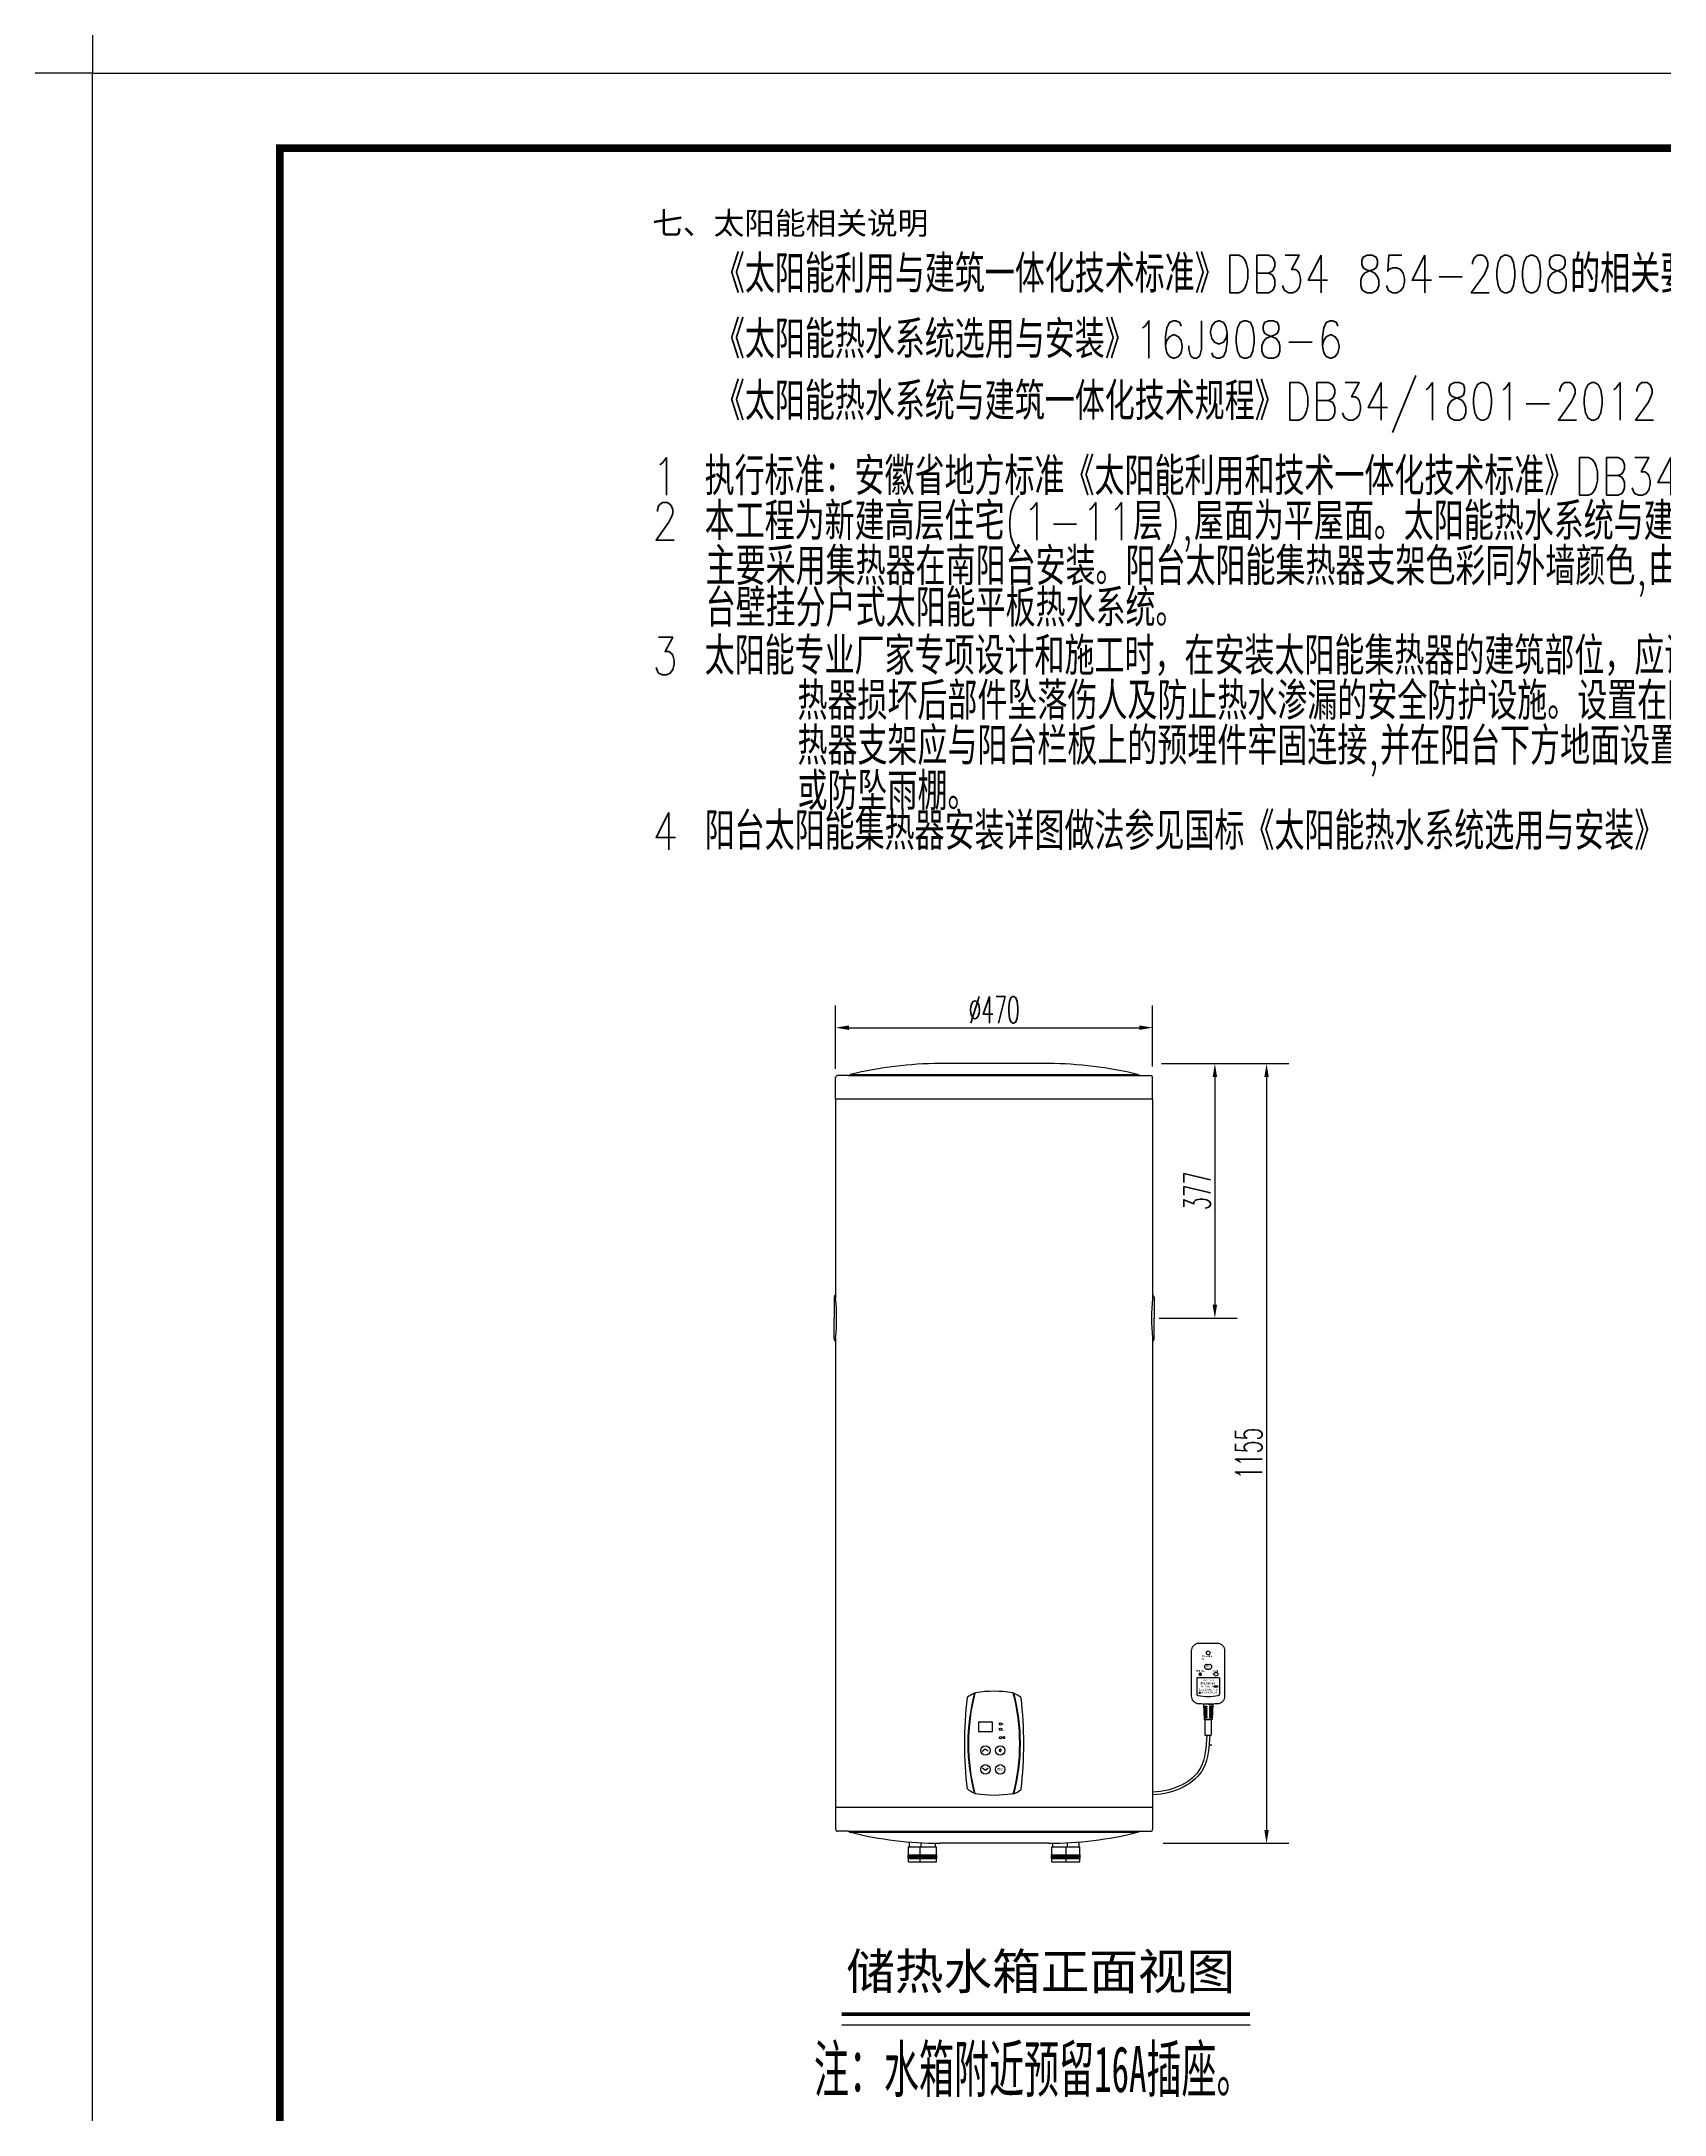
# Model space of a CAD drawing. Extents: x 27938 to 1507990, y 110129 to 923079.
# Drawn here: x 605771 to 627420, y 442439 to 470080 of the extents above; entities that cross this region are included whole.
import ezdxf

# ---------------------------------------------------------------- set-up
doc = ezdxf.new("R2010")
doc.units = 0
doc.header["$LTSCALE"] = 1000
doc.header["$MEASUREMENT"] = 0
for name, color, linetype in [('0s_水标注', 7, 'Continuous'), ('100L夹套一键通外壳-GMO', 7, 'Continuous'), ('7', 7, 'Continuous'), ('图框', 140, 'Continuous'), ('实线层', 7, 'Continuous'), ('底图', 7, 'Continuous')]:
    doc.layers.add(name, color=color, linetype=linetype)
doc.layers.add('yichutu', color=7, linetype='Continuous', true_color=0xffffff, plot=False)
doc.layers.add('文字层', color=7, linetype='Continuous', lineweight=9)
doc.styles.add('CC', font='', dxfattribs={"height": 400})
doc.styles.add('DIM_FONT', font='SIMPLEX.shx', dxfattribs={"width": 0.56})
doc.styles.add('HZ', font='txt', dxfattribs={"bigfont": 'hztxt'})
doc.styles.get("Standard").update_dxf_attribs({"font": 'gbenor.shx', "bigfont": 'gbcbig.shx'})
doc.styles.add('字高3.5', font='', dxfattribs={"height": 3})
doc.styles.get('CC').set_extended_font_data('SimSun')
doc.styles.get('字高3.5').set_extended_font_data('SimSun')
doc.dimstyles.new('副本 jifenbiaozhu13', dxfattribs={"dimtxt": 39.6, "dimasz": 19.8, "dimexe": 33, "dimexo": 3, "dimgap": 6.6, "dimtad": 1, "dimdec": 0, "dimzin": 0, "dimdsep": 46, "dimtxsty": 'DIM_FONT', "dimcen": 0, "dimadec": 0, "dimazin": 0, "dimtfac": 1, "dimtdec": 0, "dimtofl": 0, "dimtmove": 0, "dimatfit": 3, "dimfxl": 1, "dimtolj": 1, "dimtzin": 0, "dimarcsym": 2})

# ---------------------------------------------------------------- blocks, each defined once
blk = doc.blocks.new('*D108')
at = {"layer": '100L夹套一键通外壳-GMO', "color": 0, "linetype": 'Continuous', "lineweight": -2, "transparency": 16777216}
for p, q in [((1.9, 1416.6), (1.9, 1510.4)), ((471.9, 1419.8), (471.9, 1510.4)), ((21.7, 1477.4), (452.1, 1477.4))]:
    blk.add_line(p, q, dxfattribs=at)
at = {"layer": '100L夹套一键通外壳-GMO', "color": 0, "linetype": 'Continuous', "transparency": 16777216}
for points in [[(21.7, 1480.7), (21.7, 1474.1), (1.9, 1477.4)], [(452.1, 1480.7), (452.1, 1474.1), (471.9, 1477.4)]]:
    blk.add_solid(points, dxfattribs=at)
at = {"layer": 'Defpoints', "color": 0, "linetype": 'Continuous', "transparency": 16777216}
for p in [(471.9, 1477.4), (1.9, 1413.6), (471.9, 1416.8)]:
    blk.add_point(p, dxfattribs=at)
at = {"layer": '100L夹套一键通外壳-GMO', "color": 0, "linetype": 'Continuous', "lineweight": 0, "transparency": 16777216, "insert": (236.9, 1503.8), "char_height": 39.6, "attachment_point": 5, "style": 'DIM_FONT'}
blk.add_mtext('\\A1;%%C470', dxfattribs=at)
blk = doc.blocks.new('*D109')
at = {"layer": '100L夹套一键通外壳-GMO', "color": 0, "linetype": 'Continuous', "lineweight": -2, "transparency": 16777216}
for p, q in [((485, 1424.2), (673.7, 1424.2)), ((640.7, 1404.4), (640.7, 289)), ((487.5, 269.2), (673.7, 269.2))]:
    blk.add_line(p, q, dxfattribs=at)
at = {"layer": '100L夹套一键通外壳-GMO', "color": 0, "linetype": 'Continuous', "transparency": 16777216}
for points in [[(637.4, 1404.4), (644, 1404.4), (640.7, 1424.2)], [(637.4, 289), (644, 289), (640.7, 269.2)]]:
    blk.add_solid(points, dxfattribs=at)
at = {"layer": 'Defpoints', "color": 0, "linetype": 'Continuous', "transparency": 16777216}
for p in [(482, 1424.2), (484.5, 269.2), (640.7, 269.2)]:
    blk.add_point(p, dxfattribs=at)
at = {"layer": '100L夹套一键通外壳-GMO', "color": 0, "linetype": 'Continuous', "lineweight": 0, "transparency": 16777216, "insert": (614.3, 846.7), "char_height": 39.6, "attachment_point": 5, "rotation": 90, "style": 'DIM_FONT'}
blk.add_mtext('\\A1;1155', dxfattribs=at)
blk = doc.blocks.new('*D110')
at = {"layer": '100L夹套一键通外壳-GMO', "color": 0, "linetype": 'Continuous', "lineweight": -2, "transparency": 16777216}
for p, q in [((485, 1424.2), (597.1, 1424.2)), ((564.1, 1404.4), (564.1, 1066.9)), ((481.3, 1047.1), (597.1, 1047.1))]:
    blk.add_line(p, q, dxfattribs=at)
at = {"layer": '100L夹套一键通外壳-GMO', "color": 0, "linetype": 'Continuous', "transparency": 16777216}
for points in [[(560.8, 1404.4), (567.4, 1404.4), (564.1, 1424.2)], [(560.8, 1066.9), (567.4, 1066.9), (564.1, 1047.1)]]:
    blk.add_solid(points, dxfattribs=at)
at = {"layer": 'Defpoints', "color": 0, "linetype": 'Continuous', "transparency": 16777216}
for p in [(482, 1424.2), (478.3, 1047.1), (564.1, 1047.1)]:
    blk.add_point(p, dxfattribs=at)
at = {"layer": '100L夹套一键通外壳-GMO', "color": 0, "linetype": 'Continuous', "lineweight": 0, "transparency": 16777216, "insert": (537.7, 1235.7), "char_height": 39.6, "attachment_point": 5, "rotation": 90, "style": 'DIM_FONT'}
blk.add_mtext('\\A1;377', dxfattribs=at)
blk = doc.blocks.new('A$C43462AA9')
at = {"layer": '实线层', "lineweight": -2, "insert": (9.8, 49.8), "char_height": 60, "width": 1401.951, "attachment_point": 1, "style": 'DIM_FONT'}
blk.add_mtext('{\\fSimSun|b0|i0|c134|p2;\\H0.56627x;注：水箱附近预留16A插座。\\P\\H1.766x;    \\fFangSong_GB2312|b0|i0|c134|p49;\\C7;   }', dxfattribs=at)
blk = doc.blocks.new('TK')
at = {"layer": '图框'}
blk.add_lwpolyline([(465375, 548714), (549475, 548714), (549475, 489314), (465375, 489314)], close=True, dxfattribs=at)
blk.add_lwpolyline([(465375, 548714), (549475, 548714), (549475, 489314), (465375, 489314)], close=True, dxfattribs=at)
at = {"layer": '图框', "const_width": 100}
blk.add_lwpolyline([(548475, 490314), (548475, 547714), (467875, 547714), (467875, 490314)], close=True, dxfattribs=at)
blk = doc.blocks.new('yct-841-594-84100-59399.9999999999-100-1000.0')
at = {"layer": 'yichutu', "color": 7, "true_color": 0xffffff}
blk.add_lwpolyline([(0, 0), (0, 59400), (84100, 59400), (84100, 0)], close=True, dxfattribs=at)
blk = doc.blocks.new('A$C0A5F186D')
at = {"layer": '100L夹套一键通外壳-GMO', "linetype": 'Continuous'}
h = blk.add_hatch(color=256, dxfattribs=at)
h.dxf.hatch_style = 1
h.paths.add_polyline_path([(542.5, 522.3, 1), (542.5, 516.8, 1)])
for p, q in [((317.4, 1424.2), (156.5, 1424.2)), ((317.4, 1424.2), (156.5, 1424.2)), ((1.9, 1371.5), (1.9, 1403.5)), ((1.9, 1371.5), (1.9, 1403.5)), ((20.9, 1406.5), (4.9, 1406.5)), ((20.9, 1406.5), (4.9, 1406.5)), ((20.9, 1406.5), (23.6, 1407.8)), ((20.9, 1406.5), (23.6, 1407.8)), ((20.9, 1406.5), (452.9, 1406.5)), ((23.6, 1407.8), (24.3, 1408.1)), ((23.6, 1407.8), (24.3, 1408.1)), ((24.3, 1408.1), (449.6, 1408.1)), ((450.2, 1407.8), (449.6, 1408.1)), ((450.2, 1407.8), (449.6, 1408.1)), ((452.9, 1406.5), (450.2, 1407.8)), ((452.9, 1406.5), (450.2, 1407.8)), ((452.9, 1406.5), (468.9, 1406.5)), ((452.9, 1406.5), (468.9, 1406.5)), ((471.9, 1371.5), (471.9, 1403.5)), ((471.9, 1371.5), (471.9, 1403.5)), ((1.9, 1371.5), (1.9, 1076.1)), ((471.9, 1371.5), (1.9, 1371.5)), ((471.9, 1371.5), (1.9, 1371.5)), ((471.9, 1371.5), (471.9, 1076.1)), ((471.9, 1371.5), (471.9, 1076.1)), ((0, 1078.3), (0, 1047.1)), ((473.9, 1078.3), (473.9, 1047.1)), ((0, 1016), (0, 1047.1)), ((473.9, 1016), (473.9, 1047.1)), ((1.9, 1018.2), (1.9, 321.9)), ((471.9, 1018.2), (471.9, 321.9)), ((471.9, 1018.2), (471.9, 321.9)), ((529.1, 554), (529.1, 487.3)), ((554.1, 565.1), (540.2, 565.1)), ((568, 565.1), (554.1, 565.1)), ((579.1, 487.3), (579.1, 554)), ((551.9, 534), (556.3, 534)), ((551.9, 527.3), (556.3, 527.3)), ((208.1, 491.5), (208.5, 491.7)), ((265.3, 491.7), (265.8, 491.5)), ((570.8, 514.1), (537.5, 514.1)), ((537.5, 514.1), (537.5, 489.9)), ((541.6, 493.7), (540.3, 491.4)), ((540.3, 491.4), (542.9, 491.4)), ((542.9, 491.4), (541.6, 493.7)), ((563.6, 502.4), (568.1, 502.4)), ((563.6, 500.4), (563.6, 502.4)), ((568.1, 500.4), (563.6, 500.4)), ((568.1, 502.4), (568.1, 500.4)), ((570.8, 514.1), (570.8, 489.9)), ((545.8, 475.1), (545.8, 475.8)), ((562.5, 475.1), (545.8, 475.1)), ((547.2, 475.1), (548.3, 452.3)), ((547.3, 472.3), (552.2, 472.3)), ((552.2, 470.8), (547.4, 470.8)), ((552.2, 469.2), (547.5, 469.2)), ((552.2, 467.7), (547.5, 467.7)), ((552.2, 466.1), (547.6, 466.1)), ((552.2, 464.5), (547.7, 464.5)), ((552.2, 463), (547.8, 463)), ((552.2, 461.4), (547.8, 461.4)), ((552.2, 472.3), (552.2, 470.8)), ((552.2, 469.2), (552.2, 467.7)), ((552.2, 466.1), (552.2, 464.5)), ((552.2, 463), (552.2, 461.4)), ((554.1, 475.1), (561.1, 475.1)), ((554.1, 475.1), (556.1, 475.1)), ((560.9, 472.3), (556.1, 472.3)), ((556.1, 472.3), (556.1, 470.8)), ((556.1, 470.8), (560.9, 470.8)), ((556.1, 469.2), (560.8, 469.2)), ((556.1, 469.2), (556.1, 467.7)), ((556.1, 467.7), (560.7, 467.7)), ((556.1, 466.1), (560.6, 466.1)), ((556.1, 466.1), (556.1, 464.5)), ((556.1, 464.5), (560.6, 464.5)), ((556.1, 463), (560.5, 463)), ((556.1, 463), (556.1, 461.4)), ((556.1, 461.4), (560.4, 461.4)), ((561.1, 475.1), (560, 452.3)), ((562.5, 475.8), (562.5, 475.1)), ((214.1, 434.7), (214.1, 448.7)), ((214.6, 449.2), (233.6, 449.2)), ((233.6, 434.2), (214.6, 434.2)), ((234.1, 448.7), (234.1, 434.7)), ((552.2, 459.9), (547.9, 459.9)), ((552.2, 458.3), (548, 458.3)), ((552.2, 456.8), (548.1, 456.8)), ((552.2, 455.1), (548.2, 455.1)), ((556.1, 452.3), (548.3, 452.3)), ((549.4, 452.3), (549.4, 429.2)), ((550, 452.3), (558.3, 452.3)), ((552.2, 459.9), (552.2, 458.3)), ((552.2, 456.8), (552.2, 455.1)), ((554.1, 452.3), (560, 452.3)), ((556.1, 459.9), (560.3, 459.9)), ((556.1, 459.9), (556.1, 458.3)), ((556.1, 458.3), (560.3, 458.3)), ((556.1, 456.8), (556.1, 455.1)), ((556.1, 456.8), (560.2, 456.8)), ((556.1, 455.1), (560.1, 455.1)), ((558.8, 452.3), (558.8, 429.2)), ((246, 409.6), (246, 407)), ((250.2, 425.6), (249.3, 425.6)), ((252.2, 426.6), (251.2, 426.6)), ((252.2, 424.6), (251.2, 424.6)), ((252.2, 426.6), (252.2, 424.6)), ((252.2, 426.3), (253, 426.3)), ((252.2, 425.6), (253.4, 425.6)), ((252.2, 425), (253, 425)), ((549.4, 429.2), (558.8, 429.2)), ((558.8, 413.5), (558.8, 415.8)), ((208.5, 343.2), (208.1, 343.4)), ((265.8, 343.4), (265.3, 343.2)), ((1.9, 321.9), (1.9, 289.9)), ((471.9, 321.9), (1.9, 321.9)), ((1.9, 321.9), (1.9, 289.9)), ((471.9, 321.9), (1.9, 321.9)), ((471.9, 321.9), (471.9, 289.9)), ((471.9, 321.9), (471.9, 289.9)), ((20.9, 286.9), (4.9, 286.9)), ((20.9, 286.9), (4.9, 286.9)), ((20.9, 286.9), (23.6, 285.6)), ((20.9, 286.9), (23.6, 285.6)), ((20.9, 286.9), (452.9, 286.9)), ((23.6, 285.6), (24.3, 285.3)), ((23.6, 285.6), (24.3, 285.3)), ((449.6, 285.3), (24.3, 285.3)), ((450.2, 285.6), (449.6, 285.3)), ((450.2, 285.6), (449.6, 285.3)), ((452.9, 286.9), (450.2, 285.6)), ((452.9, 286.9), (450.2, 285.6)), ((452.9, 286.9), (468.9, 286.9)), ((452.9, 286.9), (468.9, 286.9)), ((109.4, 246.8), (109.4, 251.8)), ((109.4, 251.8), (134.4, 251.8)), ((109.4, 246.8), (134.4, 246.8)), ((109.9, 251.8), (109.9, 263.8)), ((109.9, 263.8), (133.9, 263.8)), ((109.9, 241.8), (109.9, 246.8)), ((110.4, 246.8), (110.4, 251.8)), ((111.4, 263.8), (111.4, 271)), ((111.4, 246.8), (111.4, 251.8)), ((112.4, 246.8), (112.4, 251.8)), ((113.4, 246.8), (113.4, 251.8)), ((114.4, 246.8), (114.4, 251.8)), ((115.4, 246.8), (115.4, 251.8)), ((116.4, 246.8), (116.4, 251.8)), ((117.4, 246.8), (117.4, 251.8)), ((118.4, 246.8), (118.4, 251.8)), ((119.4, 246.8), (119.4, 251.8)), ((120.4, 246.8), (120.4, 251.8)), ((121.4, 246.8), (121.4, 251.8)), ((122.4, 246.8), (122.4, 251.8)), ((123.4, 246.8), (123.4, 251.8)), ((124.4, 246.8), (124.4, 251.8)), ((125.4, 246.8), (125.4, 251.8)), ((126.4, 246.8), (126.4, 251.8)), ((126.8, 251.8), (151.8, 251.8)), ((126.8, 246.8), (151.8, 246.8)), ((127.3, 251.8), (127.3, 263.8)), ((127.3, 263.8), (151.3, 263.8)), ((127.3, 241.8), (127.3, 246.8)), ((127.4, 246.8), (127.4, 251.8)), ((128.4, 246.8), (128.4, 251.8)), ((128.8, 263.8), (128.8, 269.9)), ((129.4, 246.8), (129.4, 251.8)), ((130.4, 246.8), (130.4, 251.8)), ((131.4, 246.8), (131.4, 251.8)), ((132.4, 246.8), (132.4, 251.8)), ((133.4, 246.8), (133.4, 251.8)), ((134.4, 246.8), (134.4, 251.8)), ((135.8, 246.8), (135.8, 251.8)), ((136.8, 246.8), (136.8, 251.8)), ((137.8, 246.8), (137.8, 251.8)), ((138.8, 246.8), (138.8, 251.8)), ((139.8, 246.8), (139.8, 251.8)), ((140.8, 246.8), (140.8, 251.8)), ((141.8, 246.8), (141.8, 251.8)), ((142.8, 246.8), (142.8, 251.8)), ((143.8, 246.8), (143.8, 251.8)), ((144.8, 246.8), (144.8, 251.8)), ((145.8, 246.8), (145.8, 251.8)), ((146.8, 246.8), (146.8, 251.8)), ((147.8, 246.8), (147.8, 251.8)), ((148.8, 246.8), (148.8, 251.8)), ((149.8, 269.2), (149.8, 263.8)), ((149.8, 246.8), (149.8, 251.8)), ((150.8, 246.8), (150.8, 251.8)), ((151.3, 251.8), (151.3, 263.8)), ((151.3, 241.8), (151.3, 246.8)), ((151.8, 246.8), (151.8, 251.8)), ((317.4, 269.2), (156.5, 269.2)), ((317.4, 269.2), (156.5, 269.2)), ((322, 246.8), (322, 251.8)), ((322, 251.8), (347, 251.8)), ((322, 246.8), (347, 246.8)), ((322.5, 251.8), (322.5, 263.8)), ((322.5, 263.8), (346.5, 263.8)), ((322.5, 241.8), (322.5, 246.8)), ((323, 246.8), (323, 251.8)), ((324, 263.8), (324, 269.2)), ((324, 246.8), (324, 251.8)), ((325, 246.8), (325, 251.8)), ((326, 246.8), (326, 251.8)), ((327, 246.8), (327, 251.8)), ((328, 246.8), (328, 251.8)), ((329, 246.8), (329, 251.8)), ((330, 246.8), (330, 251.8)), ((331, 246.8), (331, 251.8)), ((332, 246.8), (332, 251.8)), ((333, 246.8), (333, 251.8)), ((334, 246.8), (334, 251.8)), ((335, 246.8), (335, 251.8)), ((336, 246.8), (336, 251.8)), ((337, 246.8), (337, 251.8)), ((338, 246.8), (338, 251.8)), ((339, 246.8), (339, 251.8)), ((339.4, 251.8), (364.4, 251.8)), ((339.4, 246.8), (364.4, 246.8)), ((339.9, 263.8), (363.9, 263.8)), ((340, 246.8), (340, 251.8)), ((341, 246.8), (341, 251.8)), ((342, 246.8), (342, 251.8)), ((343, 246.8), (343, 251.8)), ((343.5, 241.8), (343.5, 263.8)), ((344, 246.8), (344, 251.8)), ((345, 269.9), (345, 263.8)), ((345, 246.8), (345, 251.8)), ((346, 246.8), (346, 251.8)), ((347, 246.8), (347, 251.8)), ((348.4, 246.8), (348.4, 251.8)), ((349.4, 246.8), (349.4, 251.8)), ((350.4, 246.8), (350.4, 251.8)), ((351.4, 246.8), (351.4, 251.8)), ((352.4, 246.8), (352.4, 251.8)), ((353.4, 246.8), (353.4, 251.8)), ((354.4, 246.8), (354.4, 251.8)), ((355.4, 246.8), (355.4, 251.8)), ((356.4, 246.8), (356.4, 251.8)), ((357.4, 246.8), (357.4, 251.8)), ((358.4, 246.8), (358.4, 251.8)), ((359.4, 246.8), (359.4, 251.8)), ((360.4, 246.8), (360.4, 251.8)), ((361.4, 246.8), (361.4, 251.8)), ((362.4, 271), (362.4, 263.8)), ((363.4, 246.8), (363.4, 251.8)), ((363.9, 251.8), (363.9, 263.8)), ((363.9, 241.8), (363.9, 246.8)), ((364.4, 246.8), (364.4, 251.8)), ((109.9, 241.8), (133.9, 241.8)), ((127.3, 241.8), (151.3, 241.8)), ((322.5, 241.8), (346.5, 241.8)), ((339.9, 241.8), (363.9, 241.8))]:
    blk.add_line(p, q, dxfattribs=at)
for centre, radius in [((554.1, 551.2), 2.78), ((565.8, 519.5), 2.78), ((246.4, 445.7), 1.75), ((246.4, 437.8), 1.75), ((224, 406.6), 7), ((246, 406.6), 7), ((246.4, 425.6), 1.75), ((224, 378.6), 7), ((246, 378.6), 7)]:
    blk.add_circle(centre, radius, dxfattribs=at)
for centre, radius, start, end in [((156.5, 874.2), 550, 90, 103.9132), ((156.5, 874.2), 550, 90, 103.9132), ((317.4, 874.2), 550, 76.0868, 90), ((317.4, 874.2), 550, 76.0868, 90), ((4.9, 1403.5), 3, 90, 178.125), ((4.9, 1403.5), 3, 90, 178.125), ((468.9, 1403.5), 3, 1.875, 90), ((468.9, 1403.5), 3, 1.875, 90), ((4, 1078.3), 4, 121.0916, 180), ((-265.4, 1047.1), 268.9, 353.8138, 6.1862), ((739.2, 1047.1), 268.9, 173.8138, 186.1862), ((469.9, 1078.3), 4, 0, 58.9084), ((4, 1016), 4, 180, 238.9084), ((469.9, 1016), 4, 301.0916, 0), ((540.2, 554), 11.1, 90, 180), ((568, 554), 11.1, 0, 90), ((551.9, 530.7), 3.33, 90, 180), ((551.9, 530.7), 3.33, 180, 270), ((556.3, 530.7), 3.33, 0, 90), ((556.3, 530.7), 3.33, 270, 0), ((219.9, 459.6), 34, 110.3472, 132.0384), ((495.4, 416.8), 296.5, 165.3764, 194.6236), ((495.4, 416.8), 296.5, 165.3764, 194.6236), ((208.6, 490.3), 1.28, 113.3921, 162.9507), ((219.9, 459.6), 34, 107.3368, 109.5815), ((236.9, 327.5), 166.8, 80.6377, 99.3623), ((253.9, 459.6), 34, 70.4185, 72.6633), ((-21.6, 416.8), 296.5, 345.3764, 14.6236), ((-21.6, 416.8), 296.5, 345.3764, 14.6236), ((253.9, 459.6), 34, 47.9616, 69.6516), ((265.2, 490.3), 1.28, 17.1591, 66.4933), ((758.9, 416.8), 566, 173.1239, 186.8761), ((197.5, 484.5), 0.5, 132.0384, 173.1239), ((491.5, 416.8), 293.5, 165.4181, 194.5814), ((-17.6, 416.8), 293.5, 345.4181, 14.5814), ((276.4, 484.5), 0.5, 6.8761, 47.9616), ((-285.1, 416.8), 566, 353.1239, 6.8761), ((540.2, 487.3), 11.1, 180, 270), ((539.1, 489.9), 1.67, 180, 270), ((554.1, 555), 68.4, 257.3213, 282.6787), ((554.1, 633.1), 157.5, 264.9406, 275.0594), ((568, 487.3), 11.1, 270, 0), ((569.1, 489.9), 1.67, 270, 0), ((214.6, 448.7), 0.5, 90, 180), ((214.6, 434.7), 0.5, 180, 270), ((233.6, 448.7), 0.5, 0, 90), ((233.6, 434.7), 0.5, 270, 0), ((246, 406.7), 1.57, 116.6084, 270), ((246, 406.7), 1.57, 270, 63.3916), ((251.2, 425.6), 1, 90, 270), ((197.5, 350.4), 0.5, 186.8761, 227.9616), ((219.9, 375.3), 34, 227.9616, 249.6515), ((208.6, 344.6), 1.28, 197.1591, 246.4933), ((219.9, 375.3), 34, 250.4185, 252.6632), ((236.9, 507.4), 166.8, 260.6377, 279.3623), ((253.9, 375.3), 34, 287.3367, 289.5815), ((253.9, 374), 34, 290.3472, 312.0384), ((265.2, 344.6), 1.28, 293.3921, 342.9507), ((276.4, 349.1), 0.5, 312.0384, 353.1239), ((4.9, 289.9), 3, 181.875, 270), ((4.9, 289.9), 3, 181.875, 270), ((156.5, 819.2), 550, 256.0868, 270), ((156.5, 819.2), 550, 256.0868, 270), ((317.4, 819.2), 550, 270, 283.9132), ((317.4, 819.2), 550, 270, 283.9132), ((468.9, 289.9), 3, 270, 358.125), ((468.9, 289.9), 3, 270, 358.125)]:
    blk.add_arc(centre, radius, start, end, dxfattribs=at)
blk.add_spline([(563.7, 501), (564.9, 502), (565.9, 501.1), (566.8, 500.6), (567.9, 501.4)], degree=3, dxfattribs=at)
for points, knots in [([(552.1, 429.3), (551.2, 412), (548.9, 367.6), (503.1, 346.1), (471.9, 344.7)], [0, 0, 0, 0, 6.168482, 15.837264, 15.837264, 15.837264, 15.837264]), ([(556.5, 429.3), (555.5, 412), (553.1, 366.3), (504.8, 341.9), (471.9, 340.9)], [0, 0, 0, 0, 6.168482, 16.28397, 16.28397, 16.28397, 16.28397])]:
    blk.add_open_spline(points, degree=3, knots=knots, dxfattribs=at)
at = {"layer": '实线层', "lineweight": -2, "ltscale": 3}
for p, q in [((219.4, 405.5), (223.7, 408.9)), ((223.7, 408.9), (228.1, 406.1)), ((224, 377), (219.6, 380.2)), ((228.1, 380.2), (224, 377))]:
    blk.add_line(p, q, dxfattribs=at)
at = {"layer": '文字层', "color": 7, "linetype": 'ByBlock', "lineweight": -2, "const_width": 5.28}
blk.add_lwpolyline([(11, 15.8), (616.3, 15.8)], dxfattribs=at)
at = {"layer": '文字层', "color": 7, "linetype": 'ByBlock', "lineweight": -2}
blk.add_lwpolyline([(11, 0), (616.3, 0)], dxfattribs=at)
at = {"layer": '100L夹套一键通外壳-GMO', "linetype": 'Continuous', "style": '字高3.5'}
for s, height, p in [('漏电试验', 2.22, (536.2, 523.2)), ('接地异常报', 2.22, (544.7, 545.2)), ('警', 2.22, (544.7, 541.1)), ('复位', 2.22, (550.7, 529.7)), ('电源指', 2.22, (559.7, 523.1)), ('  16A 220V AC', 2.7, (536.2, 499.9)), ('  I', 2.7, (536.2, 495.4)), ('！', 1.73, (540.9, 491.6)), ('   漏电保护插头', 2.7, (536.2, 504.4)), ('△', 2.02, (542, 495.4)), ('使用前应进行漏电试验', 1.76, (543.4, 491.6)), ('n', 2.7, (544.9, 495.4)), ('     LBC-16-I', 2.7, (536.2, 509.4)), (':10mAt', 2.7, (546.8, 495.4)), ('＜', 2.02, (558.3, 495.4)), ('示', 2.22, (560.1, 519.1)), ('0.1s', 2.7, (561.2, 495.4)), ('设定', 1, (249.2, 446.2)), ('温度', 1, (249.3, 444.4)), ('实际', 1, (249.2, 437.9)), ('温度', 1, (249.3, 436)), ('即热', 3, (241.9, 377.2))]:
    blk.add_text(s, height=height, dxfattribs=at).set_placement(p)
at = {"layer": '文字层', "color": 7, "lineweight": -2, "insert": (17.9, 105.6), "char_height": 52.8, "width": 628.116, "attachment_point": 1}
blk.add_mtext('{\\fSimSun|b0|i0|c134|p2;储热水箱正面视图}', dxfattribs=at)
at = {"layer": '100L夹套一键通外壳-GMO', "color": 7, "linetype": 'Continuous', "lineweight": 0}
dim = blk.add_linear_dim(base=(471.9, 1477.4), p1=(1.9, 1413.6), p2=(471.9, 1416.8), text='%%C<>', dimstyle='副本 jifenbiaozhu13', dxfattribs=at)
dim.commit()
dim.dimension.update_dxf_attribs({"geometry": '*D108', "text_midpoint": (236.9, 1503.8)})
for base, p2, picture, middle in [((564.1, 1047.1), (478.3, 1047.1), '*D110', (537.7, 1235.7)), ((640.7, 269.2), (484.5, 269.2), '*D109', (614.3, 846.7))]:
    dim = blk.add_linear_dim(base=base, p1=(482, 1424.2), p2=p2, angle=90, dimstyle='副本 jifenbiaozhu13', dxfattribs=at)
    dim.commit()
    dim.dimension.update_dxf_attribs({"geometry": picture, "text_midpoint": middle})

msp = doc.modelspace()

# ---------------------------------------------------------------- linework, layer by layer
at = {"layer": '图框', "color": 2}
msp.add_lwpolyline([(606450.6, 469657), (575450.6, 469657), (575450.6, 487657), (606450.6, 487657)], close=True, dxfattribs=at)

# ---------------------------------------------------------------- block references
msp.add_blockref('TK', (141075.6, -79056.7))
at = {"layer": 'yichutu'}
msp.add_blockref('yct-841-594-84100-59399.9999999999-100-1000.0', (606450.6, 410257), dxfattribs=at)
at = {"layer": '底图'}
for name, p, xscale, yscale, zscale in [('A$C0A5F186D', (616345.4, 443633.9), 9, 9, 9), ('A$C43462AA9', (615897.8, 442454.4), 18, 18, 18)]:
    msp.add_blockref(name, p, dxfattribs=dict(at, xscale=xscale, yscale=yscale, zscale=zscale))

# ---------------------------------------------------------------- texts
at = {"layer": '0s_水标注', "style": 'HZ', "width": 0.8}
for s, p in [('《太阳能利用与建筑一体化技术标准》DB34 854-2008的相关要求。', (614753.5, 466729.9)), ('《太阳能热水系统与建筑一体化技术规程》DB34/1801-2012', (614753.5, 465032.2)), ('1 执行标准：安徽省地方标准《太阳能利用和技术一体化技术标准》DB34/1801-2012。 ', (613917.5, 464031.4)), ('2 本工程为新建高层住宅(1-11层),屋面为平屋面。太阳能热水系统与建筑一体化结合形式,', (613917.5, 463431.4)), ('  主要采用集热器在南阳台安装。阳台太阳能集热器支架色彩同外墙颜色,由厂家提供。阳', (613917.5, 462831.4)), ('  台壁挂分户式太阳能平板热水系统。', (613917.5, 462276.8)), ('3 太阳能专业厂家专项设计和施工时，在安装太阳能集热器的建筑部位，应设置防止太阳能集', (613917.5, 461635.8)), ('     热器损坏后部件坠落伤人及防止热水渗漏的安全防护设施。设置在阳台栏板上的太阳能集', (613917.5, 461035.8)), ('     热器支架应与阳台栏板上的预埋件牢固连接,并在阳台下方地面设置人员不能靠近的绿植', (613917.5, 460435.8)), ('     或防坠雨棚。 ', (613917.5, 459831.6))]:
    msp.add_text(s, height=500, dxfattribs=at).set_placement(p)
at = {"layer": '0s_水标注', "color": 1, "style": 'HZ', "width": 0.8}
for s, p in [('《太阳能热水系统选用与安装》16J908-6', (614753.5, 465857.2)), ('4 阳台太阳能集热器安装详图做法参见国标《太阳能热水系统选用与安装》16J908-6-P40。太阳能系统及构件见附图。', (613917.5, 459301.8))]:
    msp.add_text(s, height=500, dxfattribs=at).set_placement(p)
at = {"layer": '7', "color": 7, "style": 'CC'}
msp.add_text('七、太阳能相关说明', height=300, dxfattribs=at).set_placement((613917.5, 467507.8))

doc.saveas('drawing.dxf')
